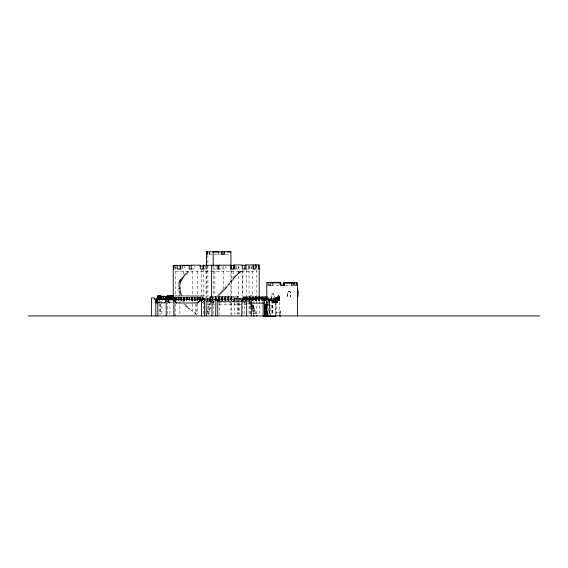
<?xml version="1.0" encoding="UTF-8"?>
<svg xmlns="http://www.w3.org/2000/svg" width="568" height="568" viewBox="0 0 568 568"><rect width="100%" height="100%" fill="white"/><g stroke="black" fill="none" stroke-linecap="round" stroke-linejoin="round"><path stroke-width="0.43" stroke-dasharray="2.84 2.13" d="M237.814 297.817L237.907 296.24L235.436 296.24L235.436 297.817M279.648 298.967L278.682 297.114L277.716 299.336L278.682 297.213L279.648 299.265L278.682 297.135L277.716 298.967M279.648 299.4L278.682 297.199L277.716 299.265L278.682 297.135L279.648 299.073M277.716 299.073L278.682 297.142L279.648 299.279L278.682 297.199L277.716 299.293L278.682 297.149L279.648 299.144M277.716 299.279L278.682 297.156L279.648 299.279M277.716 299.144L278.682 297.171L279.648 299.336L278.682 297.156M277.951 297.27L278.796 298.953L279.648 298.953L278.682 297.27L277.951 297.27L277.106 298.953L277.106 300.6M274.159 300.926L274.159 299.009L275.04 297.376L275.899 297.376L276.722 299.009M275.061 302.9L275.019 299.009L275.899 297.376M276.005 297.426L275.153 298.953L275.998 298.953L276.85 297.426L276.005 297.426L276.864 298.953L276.935 300.6M278.647 300.6L278.647 298.967L277.83 297.362L276.978 297.362L276.084 298.967L276.084 300.6M277.83 297.362L276.935 298.967L275.87 299.009L275.04 297.376M276.864 298.953L277.716 298.953L278.682 297.27M236.92 297.504L237.907 296.24L238.006 297.817M268.444 300.791L279.648 300.6L275.785 300.671M274.337 300.344L271.27 300.373L271.27 295.168A1.945 1.526 78.7 0 1 272.654 293.237A1.945 1.526 78.7 0 1 274.337 295.168L274.337 300.344L271.27 300.373M277.716 300.614L279.648 300.6M212.396 254.18L208.917 254.18L208.917 252.59M214.278 254.18L221.57 254.18M224.971 254.18L227.896 254.18L227.896 252.59M180.276 268.998L184.273 268.998L184.273 266.385M192.055 268.998L194.639 268.998L194.639 266.03M204.182 268.998L207.107 268.998M212.688 268.998L215.158 268.998L215.158 265.632M218.609 268.998L221.108 268.998L221.108 265.945M234.904 268.998L238.809 268.998L238.809 266.42M246.59 268.998L251.063 268.998L251.063 265.036M254.549 268.998L257.971 268.998M175.611 271.227L211.289 271.227M211.417 271.227L256.828 271.227M238.681 272.526L240.193 272.526L240.193 272.051M231.219 280.521L232.34 280.521L232.34 279.974M181.561 280.848L179.353 280.848L179.353 281.373M270.879 285.235L279.499 285.235M285.519 285.235L294.11 285.235M180.51 291.285L178.515 291.285L178.515 290.241M289.084 291.469L289.339 291.469A1.676 1.477 -90 0 1 290.816 293.145L290.816 296.439L290.56 293.145A1.676 1.477 -90 0 0 289.084 291.469A1.676 1.477 -90 0 0 287.607 293.145L287.607 296.375L290.816 296.439M287.607 293.145L287.862 293.145A1.676 1.477 -90 0 1 289.339 291.469M174.667 295.75L176.811 295.75M177.195 295.829L179.282 295.829M179.58 295.864L181.866 295.864M182.03 295.814L184.138 295.814M184.614 295.8L186.773 295.8M187.199 295.8L189.321 295.8M189.627 295.85L191.707 295.85M192.076 295.85L194.079 295.85M194.334 295.85L196.272 295.85M196.549 295.857L198.452 295.857M198.729 295.9L201.044 295.9M201.455 295.892L204.132 295.892M287.607 296.375L287.862 293.145M277.716 297.923L279.648 297.923M276.758 314.21L276.758 298.747L272.988 298.747L272.988 300.6M274.159 299.009L275.019 299.009M278.647 298.967L277.795 298.967L276.978 297.362M268.437 299.641L275.785 299.641L275.785 314.807M270.105 299.705L268.565 299.705L268.472 314.232M270.865 299.705L270.247 299.705L270.247 298.747M272.619 299.705L273.265 299.705L273.265 298.747M274.529 299.705L276.758 299.705M270.006 300.209L275.224 300.209L275.224 300.6M268.011 300.287L269.537 300.287L269.537 314.196M271.326 300.394L269.09 300.671M268.472 300.671L270.709 300.671L270.773 300.209M272.2 300.614L274.032 300.614L274.067 298.747M272.399 300.926L274.294 301.232M275.785 300.855L277.716 300.855M275.785 301.047L277.716 301.047M242.742 301.111L244.957 303.092L250.928 303.092M267.414 301.154L267.954 300.976M184.437 301.317L182.626 301.317L182.626 300.38M212.737 301.303L214.47 301.303M242.898 301.267L245.823 301.267M247.428 301.267L249.622 301.267M275.785 301.239L277.716 301.239M167.539 301.359L168.646 301.594M269.587 301.402L267.847 301.402L267.847 301.977L269.211 301.977L269.211 301.402M275.785 301.494L277.716 301.494M160.538 301.651L160.659 300.983M272.86 301.736L274.699 301.977M203.103 301.849L202.748 302.758L203.379 300.997M275.785 301.8L277.716 301.8M275.785 302.126L277.716 302.126M211.289 302.233L213.504 302.233L213.504 301.026M267.542 302.453L268.82 302.453L268.82 301.977M275.061 302.453L273.229 302.226M275.785 302.417L277.716 302.417M275.785 302.709L277.716 302.709M173.077 302.758L168.646 302.559M211.963 302.929L214.526 302.929M218.68 302.865L238.553 302.865M211.197 303.482L209.755 303.482L209.755 304.732M183.677 304.164L185.835 304.164L185.835 305.556M207.043 304.341L215.875 304.341M246.64 304.292L218.737 304.292L218.737 302.779M249.934 304.562L253.378 304.562L253.378 305.25M209.095 304.732L211.197 304.732M249.934 304.711L249.835 301.409M250.673 305.882L250.403 305.25M251.205 305.882L253.875 305.882L253.875 306.379M250.935 306.379L254.123 306.379L254.123 306.848M250.935 306.848L254.393 306.848L254.393 307.345M251.226 307.345L254.606 307.345L254.606 308.062M251.525 308.062L254.826 308.062L254.826 308.765M251.759 308.765L255.025 308.765L255.025 309.588M252 309.588L255.209 309.588L255.209 310.185M252.22 310.185L255.394 310.185L255.394 310.852M192.424 310.668L191.011 310.668L191.011 309.794L189.364 309.794L189.364 308.68M252.455 310.852L255.586 310.852L255.586 311.782M279.648 310.937L280.265 310.937L280.265 314.807M206.986 311.349L209.393 311.349L209.393 309.567M252.682 311.782L255.777 311.782L255.777 312.506M275.785 312.18L280.265 312.18M206.695 313.032L209.003 313.032L209.003 311.349M253.072 313.614L256.196 313.614L256.196 314.594M275.139 300.209L276.616 300.224M275.224 300.365L276.758 300.394M235.436 296.24L236.501 297.504M276.85 297.426L277.709 298.953M268.394 297.029L268.77 298.839M293.89 283.631L293.89 285.235M293.187 282.821L293.187 285.235M292.911 282.821L292.911 285.235M291.732 282.821L291.732 285.235M291.285 282.985L291.285 285.235M280.109 310.937L280.109 314.807M279.648 282.353L279.648 285.235M279.648 314.807L279.648 297L278.675 295.246L277.716 297L277.716 302.9L273.35 302.9L273.35 302.453M278.796 298.953L278.796 300.6M278.547 300.018L278.547 300.6M276.701 298.747L276.722 300.6M275.998 298.953L275.998 300.6M275.842 298.747L275.87 314.232M275.544 298.747L275.515 300.6M275.416 298.747L275.416 300.6M275.125 298.747L275.139 300.6M274.862 298.747L274.876 300.6M274.94 302.453L273.116 301.977M274.82 302.226L272.995 301.736M274.685 298.747L274.663 300.6M274.529 298.747L274.529 300.6L274.465 300.209M274.571 301.736L272.725 301.232M274.45 301.473L272.555 300.926M273.918 300.209L273.918 300.6M273.819 300.351L273.819 295.651A1.399 1.101 79.7 0 0 272.612 294.167A1.399 1.101 79.7 0 0 271.611 295.651L271.611 300.373M273.556 298.747L273.556 300.6M273.293 300.209L273.293 300.6M272.995 282.821L272.995 285.235M272.867 300.614L272.867 314.232M272.768 300.209L272.768 300.6M272.619 300.6L272.619 298.747L268.614 298.747L268.621 300.6M272.548 282.353L272.548 285.235M272.47 300.209L272.37 314.232M272.2 300.209L272.2 314.232M271.937 300.209L271.937 300.6M271.518 298.747L271.518 300.6M271.312 300.209L271.326 314.21M270.865 298.747L270.865 300.6M270.751 315.936L270.751 307.125A2.911 2.442 79.5 0 0 268.139 304.228M270.546 298.747L270.567 300.6M270.354 300.209L270.354 300.6M270.105 298.747L270.084 301.012L268.16 301.012L268.16 301.402M269.963 298.747L269.963 300.6M269.814 299.705L269.814 300.6M269.708 300.394L269.708 314.21M269.331 301.402L269.331 314.225M268.77 298.747L268.77 300.6M267.762 305.925L267.762 309.262M259.2 300.884L259.2 314.168M256.828 264.908L256.828 295.779M256.828 301.033L256.828 314.182M256.665 265.036L256.665 268.998M256.005 313.614L256.005 312.506L252.866 312.506L252.866 311.782M253.619 305.882L253.619 305.25L250.147 305.25L250.147 304.562M253.292 313.614L253.292 314.594M253.136 301.324L253.136 314.196M252.533 271.227L252.533 295.779M251.446 266.562L251.446 268.998M250.474 301.139L250.474 314.196M249.934 301.324L249.934 314.21M249.217 266.626L249.217 268.998M249.04 265.611L249.04 296.453M249.04 300.884L249.04 314.168M248.379 265.483L248.379 268.998M246.675 269.743L246.675 295.779M245.632 301.267L245.632 304.292M244.63 301.267L244.63 314.21M242.841 269.914L242.841 296.468M242.841 300.891L242.841 314.168M242.394 271.227L242.394 295.779M241.237 271.227L241.237 271.653L239.618 271.653L239.618 272.051M240.818 271.227L240.818 272.051L239.242 272.051L239.242 272.526M239.987 271.227L239.987 271.653M239.788 302.879L239.788 314.196M239.561 272.526L239.561 273.08L238.12 273.08L238.084 274.323L236.891 274.323L236.891 275.033M238.908 273.08L238.908 273.655L237.474 273.655L237.474 274.323M238.73 266.307L238.73 297.525M238.73 302.787L238.723 314.196M238.027 302.155L238.027 314.218M237.396 274.323L237.396 275.033L236.16 275.033L236.16 275.799M237.325 302.865L237.325 314.196M236.494 266.42L236.494 268.998M236.501 275.033L236.501 275.799L235.365 275.799L235.365 276.595M235.614 275.799L235.614 276.595L234.57 276.595L234.57 277.326M235.081 265.583L235.081 268.998M234.847 276.595L234.847 277.326L233.981 277.326L233.981 278.199M234.761 302.843L234.761 314.189M234.087 277.326L234.087 278.199L233.469 278.199L233.469 279.129L232.781 279.129L232.781 279.974M233.136 271.227L233.136 279.129M232.965 279.129L232.965 279.974L231.985 279.974L231.985 280.521M231.744 280.521L231.744 281.323L230.452 281.323L230.494 283.276L228.876 283.276L228.876 284.305M231.29 271.227L231.29 295.779M231.29 302.787L231.29 315.936M231.155 281.323L231.155 282.246L229.699 282.246L229.699 283.276M230.92 269.367L230.92 295.729M230.92 302.758L230.92 314.182M229.777 283.276L229.777 284.305L227.981 284.305L228.031 286.293L226.007 286.293L226.007 287.223M228.961 284.305L228.961 285.271L227.179 285.271L227.221 287.223L224.999 287.223L224.999 288.217M226.405 287.223L226.405 288.217L223.835 288.217L223.835 289.176M225.915 265.583L225.915 268.998L222.869 268.998L222.869 265.632M225.546 288.217L225.546 289.176L222.578 289.176L222.578 290.007M224.339 289.176L224.339 290.007L221.811 290.007L221.811 290.993M223.536 290.007L223.536 290.993L221.115 290.993L221.115 291.853M223.345 271.227L223.345 289.176M223.11 265.632L223.11 268.998M222.762 290.993L222.762 291.853L220.384 291.853L220.384 292.712M221.981 291.853L221.981 292.712L219.539 292.712L219.539 293.5M221.208 292.712L221.208 293.5L218.467 293.5L218.467 294.309M220.356 293.5L220.356 294.309L217.31 294.309L217.31 295.303M219.759 302.801L219.759 314.274M219.156 294.309L219.156 295.303L216.145 295.303L216.145 296.319M218.694 252.59L218.694 254.18M218.091 252.59L218.091 254.18M218.119 295.303L218.119 296.319M214.874 271.227L214.874 295.779M213.177 265.93L213.177 295.758M213.192 300.912L213.192 314.196M210.416 302.233L210.416 303.482M210.046 308.062L210.046 309.567L207.384 309.567L207.384 311.349M209.883 252.59L209.883 254.18M209.762 252.59L209.762 254.18M209.059 252.59L209.059 254.18M209.052 302.829L209.052 314.196M208.704 313.032L208.704 314.58M208.435 308.062L208.435 306.23L210.707 306.23L210.707 308.062L207.774 308.062L207.774 309.567M207.881 255.309L207.881 297.483M207.888 301.097L207.888 314.281M207.107 265.583L207.107 271.227M206.475 265.852L206.475 297.483M206.049 271.227L206.049 297.525M205.63 265.583L205.63 271.227M203.791 269.495L203.791 296.652M203.585 301.154L203.585 314.196M201.519 269.537L201.519 295.8M197.465 271.227L197.465 295.729M197.465 303.603L197.465 314.104M196.819 303.923L196.819 314.225M196.209 314.977L196.209 313.841L194.945 313.841L194.945 312.208M195.74 303.631L195.74 314.182M195.193 313.841L195.193 312.208L193.681 312.208L193.681 311.456L192.424 311.456L192.424 301.026M192.424 271.227L192.424 295.772M189.847 309.794L189.847 308.68L187.717 308.68L187.689 306.4L185.637 306.4L185.637 305.556M188.69 271.227L188.69 272.1L186.517 272.1L186.517 273.3M188.69 308.68L188.69 307.735L186.517 307.735L186.517 306.4M187.717 271.227L187.689 273.3L185.317 273.3L185.317 273.833M186.886 273.3L186.886 273.833L184.458 273.833L184.458 274.564M186.808 306.4L186.808 305.556L184.657 305.556L184.657 304.164M186.063 273.833L186.063 274.564L183.528 274.564L183.528 275.508M185.054 274.564L185.054 275.508L182.818 275.508L182.818 276.595M184.351 275.508L184.351 276.595L182.264 276.595L182.264 277.468M183.798 276.595L183.798 277.468L181.71 277.468L181.71 278.036M183.677 271.227L183.677 274.564M183.237 277.468L183.237 278.036L181.206 278.036L181.206 278.874M182.747 265.512L182.747 268.998M182.733 278.036L182.733 278.874L180.581 278.874L180.581 279.442M182.264 278.874L182.264 279.442L180.297 279.442L180.297 279.932M182.016 265.277L182.016 268.998M182.03 279.442L182.03 279.932L179.935 279.932L179.935 280.464M181.717 279.932L181.717 280.464L179.687 280.464L179.687 280.848M181.49 295.864L181.49 294.629L179.403 294.629L179.403 293.344M181.469 280.464L181.469 280.848M181.135 280.848L181.135 281.373L179.019 281.373L179.019 282.062M181.185 294.629L181.185 293.344L179.019 293.344L179.019 292.286M180.794 281.373L180.794 282.062L178.636 282.062L178.636 282.701M180.851 293.344L180.851 292.286L178.636 292.286L178.636 291.285M180.51 282.062L180.51 282.701L178.473 282.701L178.473 283.396M180.51 292.286L180.432 290.241L178.38 290.241L178.38 289.005M180.383 282.701L180.383 283.396L178.345 283.396L178.345 284.277M180.297 290.241L180.297 289.005L178.26 289.005L178.26 288.217M180.255 283.396L180.255 284.277L178.231 284.277L178.231 285.15M180.141 284.277L180.141 285.15L178.111 285.15L178.111 286.265M180.17 289.005L180.17 288.217L178.111 288.217L178.111 287.252M180.028 285.15L180.028 286.265L177.969 286.265L177.969 287.252L180.042 287.252L180.042 288.217M179.914 286.265L179.914 295.942M179.914 301.161L179.914 315.936M179.708 294.629L179.708 295.864M175.988 266.385L175.988 268.998M175.611 266.328L175.611 295.779M175.611 303.667L175.611 315.936M173.233 300.898L173.233 314.168M169.903 301.004L169.903 314.182M169.64 302.758L168.433 302.353M169.434 302.559L168.22 302.112M169.221 302.353L168.071 301.835M169.03 302.112L167.887 301.594M168.81 301.835L167.723 301.359M167.759 301.338L167.759 314.218M161.901 301.075L161.901 314.189M160.304 304.128L160.304 314.253M160.098 303.681L160.098 314.189M159.118 303.852L159.118 314.21M250.048 296.219A2.116 1.597 -90 0 1 252.817 296.219M278.682 295.303L277.716 297.021L278.682 295.303L279.648 297.014L278.682 295.303"/><path stroke-width="0.85" d="M231.46 300.224L231.531 296.908L234.243 296.908L234.243 300.6L233.136 301.239M228.464 300.224L228.542 296.908L231.169 296.908L231.233 300.224M231.531 296.908L231.602 300.224L231.091 300.224L231.169 296.908M178.48 299.265L178.302 297.213L175.938 297.213L176.037 300.273L175.576 300.273L175.654 297.22L174.007 297.22L174.007 315.936M175.846 300.273L175.938 297.213M228.542 296.908L228.606 300.224L228.038 300.224L228.144 296.901L225.425 296.901L225.248 300.224M225.425 296.901L225.602 300.216L224.928 300.224L225.12 296.894L222.415 296.894L222.159 300.224M258.703 298.974L258.866 297.029L256.218 297.029L256.033 300.287L256.218 297.029L258.703 298.974L259.313 300.287L258.703 300.287L258.703 298.974L256.033 298.974M181.043 297.227L180.674 300.273L181.405 300.273L181.043 297.227L178.785 297.227L178.608 300.273L178.118 300.273L178.302 297.213M157.521 298.512L157.741 296.176L158.358 296.176M221.96 296.872L222.194 300.216L221.726 300.224L221.96 296.872L219.276 296.872L218.999 300.224M209.919 300.209L210.16 296.915L212.496 296.915L212.049 300.224M262.309 300.287L262.679 297.029L265.299 297.029L265.526 300.287L264.908 298.917L262.679 297.029L262.402 300.287L261.791 298.917L259.462 297.029L259.164 300.287L259.462 297.029L262.089 297.029L262.402 298.917M218.481 300.224L218.737 296.929L215.989 296.929L215.677 315.936M167.432 297.142L167.617 295.672L169.69 295.672L170.201 299.627M210.274 300.209L210.16 296.915M256.686 300.287L255.444 300.287L255.699 297.029L253.023 297.029L252.732 300.287L253.023 297.029L256.097 300.287L255.699 297.029L256.097 300.287M249.537 299.073L249.799 297.029L252.426 297.029L252.874 300.287L252.149 300.287L252.426 297.029L252.874 300.287L249.799 297.029L249.537 300.287L249.537 299.073L252.149 299.073M169.562 297.895L169.867 295.701L171.763 295.701L172.338 299.826M181.256 300.273L181.533 297.249L183.961 297.249L184.245 300.273M183.897 300.273L184.188 297.213L186.652 297.213L186.538 300.273L186.815 297.149L189.236 297.149L189.137 300.273L189.456 297.142L191.906 297.142L192.197 300.273M184.472 300.273L183.677 300.273L183.961 297.249M192.502 300.273L191.586 300.273L191.906 297.142M215.272 300.224L215.62 296.936L212.894 296.936L212.453 300.224M191.885 300.273L192.19 297.128L194.618 297.128L194.938 300.273M171.77 297.895L172.118 295.715L173.545 295.715M262.885 300.287L261.791 300.287L262.089 297.029L262.402 300.287M195.293 300.273L194.291 300.273L194.618 297.128M249.011 300.287L249.352 297.029L246.64 297.029L246.299 300.287L243.324 297.029L242.742 300.287L243.324 297.029L246.029 297.029L246.299 299.18M197.423 300.273L197.756 297.171L200.135 297.171L199.737 300.273L200.199 300.273L200.532 297.135L202.868 297.135L203.287 299.13M194.611 300.273L194.952 297.156L197.401 297.156L198.09 300.245L197.068 300.273L197.401 297.156M265.49 300.287L265.817 297.029L267.535 297.029M158.138 299.45L158.728 295.964L158.351 295.964L157.684 299.457L158.316 296.034M158.138 299.073L158.763 295.999M158.465 299.073L159.104 295.999L158.507 299.485M264.908 300.287L265.299 297.029L265.526 300.287M202.449 299.13L202.868 297.135M151.592 315.936L151.592 297.852L154.326 297.852L154.326 299.293L157.293 299.265L157.939 296.034L160.254 296.006M166.197 297.71L165.764 296.326L164.195 296.326L162.895 299.663L163.832 296.333L162.214 296.333L161.177 299.627L162.036 296.233L160.737 296.233L159.849 299.592L160.616 296.24L159.686 296.24L159.068 302.815M245.504 300.287L246.029 297.029L246.299 300.287L246.64 297.029L249.735 300.287M158.145 297.731L157.741 296.176L156.811 299.45L155.071 299.293M157.741 296.176L156.846 299.677M165.764 296.326L164.763 299.663L165.955 296.382L167.347 296.382L166.452 299.776L167.489 296.418L168.895 296.418L169.903 299.095M168.036 300.124L168.895 296.418M171.763 295.701L170.372 299.627M172.693 299.826L173.631 297.171M169.044 297.142L169.69 295.672M174.099 300.273L174.099 299.265L175.654 297.22L175.732 300.273M173.126 299.279L174.007 299.265M227.732 251.83L230.92 251.794L230.92 269.367M218.694 251.794L206.475 251.794L206.475 265.852M221.712 251.794L230.92 251.794M213.177 251.894L221.57 251.894L221.57 254.18L224.566 254.18L224.566 251.794M176.357 265.512L173.233 265.512L173.233 300.01M182.747 265.512L191.814 265.512M241.918 265.483L245.404 265.483M230.814 265.583L234.229 265.583M199.844 266.03L203.791 266.03M191.814 268.998L189.172 268.998L189.172 265.277L180.333 265.277L180.333 268.998L177.308 268.998L177.308 265.377M259.2 268.998L258.696 268.998L258.696 264.929M269.587 282.353L280.237 282.353M271.369 282.594L266.754 282.594L266.79 310.171M294.11 282.985L283.318 282.985L283.318 285.235M270.538 285.235L268.046 285.235L268.046 282.594M297.518 292.421L298.015 292.421M160.389 296.006L161.049 296.006M297.518 296.432L298.015 296.432L298.015 290.461M259.164 298.917L261.791 298.917M262.309 298.917L264.908 298.917M265.49 298.839L267.166 298.839M157.293 299.073L159.849 299.073M159.97 299.095L161.177 299.095M161.376 299.095L162.895 299.095M163.194 299.095L164.763 299.095M165.061 299.095L166.452 299.095M166.63 299.095L168.036 299.095M186.538 299.18L188.938 299.18M191.885 299.123L194.291 299.123M194.611 299.123L197.068 299.123M197.423 299.13L199.737 299.13M200.199 299.13L201.697 299.13M215.641 299.18L218.481 299.18M242.742 299.18L245.504 299.18M246.263 299.095L249.011 299.095M252.732 299.087L255.444 299.087M175.576 299.265L171.124 299.279L171.124 300.124L170.805 299.279L168.561 299.279L168.561 300.124M175.846 299.265L178.118 299.265M178.608 299.265L180.674 299.265M181.256 299.293L183.677 299.293M183.897 299.194L186.375 299.194M189.137 299.229L191.586 299.229M209.919 299.215L212.049 299.215M212.453 299.194L215.272 299.194M221.726 299.208L218.999 299.208L218.737 296.929M222.159 299.208L224.928 299.208M225.248 299.201L228.038 299.201M228.464 299.201L231.091 299.201M231.46 299.194L234.243 299.194M172.338 299.35L170.372 299.35L169.867 295.701M155.817 299.556L157.222 299.556L157.57 302.829M158.891 299.542L159.523 296.006L159.842 297.54M267.365 299.641L263.133 299.641L263.133 316.206L275.785 316.206L275.785 315.169M155.845 299.868L157.258 299.868M167.056 300.124L166.062 300.124L164.848 302.815M169.278 300.124L167.887 300.124L167.965 299.279L166.168 299.279L166.168 315.936M173.126 300.124L174.007 300.124M241.67 300.124L242.202 300.479M155.881 300.152L157.293 300.152M234.243 300.224L234.761 300.224L234.761 298.711L241.67 298.711L241.67 300.287M174.007 300.273L175.1 301.068M201.498 300.273L201.015 300.451M204.516 300.287L205.431 300.287M206.944 300.287L207.888 300.287L207.888 298.903M155.817 299.265L155.909 300.415L157.322 300.415M174.007 300.394L174.93 300.891M201.938 300.451L200.611 300.706M155.937 300.721L157.343 300.721M201.938 300.706L200.199 300.706L198.821 301.615M155.966 300.997L157.371 300.997M211.992 301.303L206.205 301.303L206.205 315.936M217.721 301.267L242.167 301.267M155.994 301.352L157.4 301.352M155.937 300.415L156.022 301.58L157.428 301.58M199.737 301.615L198.431 301.8M156.051 301.764L157.457 301.764M199.737 301.8L198.125 301.8L197.692 302.439M156.072 301.935L157.485 301.935M156.101 302.041L157.506 302.041M156.129 302.332L157.535 302.332M198.814 302.439L197.458 302.439L197.217 302.957M156.051 301.58L156.157 302.723L157.57 302.723M165.011 302.815L156.186 302.723M197.721 302.957L176.101 302.957L176.101 302.574M250.928 303.092L263.325 303.092M267.329 303.965L266.072 303.965L266.072 304.441M267.329 304.441L265.781 304.441L265.781 304.959M265.164 306.053L266.846 306.053L266.846 305.485M266.754 306.706L265.093 306.706L265.1 310.937L267.003 310.937L266.924 312.57M265.043 307.274L266.704 307.274M265.029 308.041L266.683 308.041M265.029 308.786L266.719 308.786M265.029 309.404L266.79 309.404M265.05 310.171L266.882 310.171L266.882 312.57M265.171 311.733L267.159 311.733L267.159 312.627M265.54 314.736L267.784 314.736L267.784 315.936M265.703 315.524L268.011 315.524L268.011 315.936M265.022 315.844L267.784 315.844M28.4 315.936L539.6 315.936M267.457 298.392L265.817 297.029L266.144 298.839M160.737 296.233L161.12 297.667M256.53 298.328L256.218 297.029L256.452 298.654M259.313 298.974L258.866 297.029L259.313 300.287M157.939 296.034L158.259 297.554M250.083 298.392L249.799 297.029L250.012 298.654M200.135 297.171L200.532 299.13M249.608 298.406L249.352 297.029L249.636 299.471M159.686 296.24L159.942 297.653M197.756 297.171L197.976 298.477M200.532 297.135L200.752 298.47M259.668 298.285L259.462 297.029L259.619 298.654M172.118 295.715L172.693 299.35M215.62 296.936L215.961 300.216M186.652 297.213L186.936 299.194M186.815 297.149L187.099 299.18M167.617 295.672L167.794 297.142M219.276 296.872L219.553 299.208M178.785 297.227L178.963 299.265M225.12 296.894L225.311 300.216M228.144 296.901L228.258 300.224M174.007 297.22L174.099 299.265M297.518 315.936L297.518 282.821L284.043 282.821L284.043 285.235M296.595 282.821L296.595 285.235L294.693 285.235L294.693 282.821M284.632 282.821L284.632 285.235L280.599 285.235L280.599 282.821M283.68 282.985L283.68 285.235M280.961 285.235L280.961 282.821L270.169 282.821L270.169 285.235M280.23 315.169L280.251 315.936M280.109 315.169L280.109 315.936M279.648 315.169L279.648 315.936M267.89 315.524L267.89 315.936M267.542 315.936L267.542 313.586L265.412 313.586L265.412 312.627M267.429 313.586L267.429 315.936M267.336 313.586L267.336 312.627L265.277 312.627L265.277 311.733M267.237 302.453L266.356 303.965M267.137 304.441L267.137 304.959L265.497 304.959L265.497 305.485M266.974 304.959L266.974 305.485L265.242 305.485L265.242 315.936M265.838 315.524L265.838 315.936M265.703 314.736L265.703 315.936M265.54 313.586L265.54 315.936M264.532 299.641L264.532 316.206M259.2 298.228L259.2 264.908L253.3 264.929L253.3 268.998M256.814 315.354L256.814 315.936M256.58 315.354L256.58 315.936M255.288 264.929L255.288 268.998L253.122 268.998L253.122 264.944L244.914 264.944L244.914 268.998M253.931 315.354L253.931 315.936M253.726 315.354L253.726 315.936M251.361 315.936L251.361 300.018L241.833 300.018L241.833 315.936M246.64 300.018L246.64 315.936M245.979 264.944L245.979 268.998L242.238 268.998L242.238 264.951L233.782 264.951L233.782 268.998M239.845 298.711L239.845 300.117L239.611 298.711M238.027 298.711L238.027 301.296M236.409 298.711L236.409 300.117L236.181 298.711M234.108 265.583L234.108 268.998M233.917 264.951L233.917 268.998L231.133 268.998L231.133 265.185L218.609 265.185L218.609 268.998M222.947 251.794L222.947 254.18M219.759 301.317L219.759 299.826L211.963 299.826L211.963 315.936M218.737 299.826L218.737 301.267M217.721 299.826L217.721 315.936M217.189 265.256L217.189 268.998L218.964 268.998L218.964 265.256L203.124 265.256L203.124 268.998M213.177 251.794L213.177 265.93M211.637 265.256L211.637 297.589M210.394 299.215L210.394 300.209L209.052 300.209L209.052 298.903L201.498 298.903L201.498 315.936M210.117 301.274L209.365 300.209M207.569 251.794L207.569 254.18L206.631 254.18L206.631 251.794M207.526 298.903L207.526 300.287M207.242 298.903L207.242 300.287M204.927 298.903L204.927 300.287M204.516 298.903L204.516 315.936M203.742 265.256L203.742 268.998L200.298 268.998L200.298 265.149L191.196 265.149L191.196 268.998M202.875 298.903L202.875 300.287L202.535 298.903M180.276 268.998L180.276 265.377L174.064 265.377L174.064 268.998L173.609 268.998L173.609 265.512M176.364 302.957L175.874 302.297M176.186 302.574L175.697 301.991M176.009 302.297L175.533 301.764M175.846 301.991L175.398 301.594M175.711 301.764L175.263 301.423M175.576 301.594L175.1 301.217M175.413 301.423L174.93 301.068M175.249 301.217L174.83 300.891M168.632 299.279L168.632 300.124M157.826 302.829L157.826 315.936M156.882 299.293L156.896 299.677M155.788 299.265L155.788 315.936"/></g></svg>
